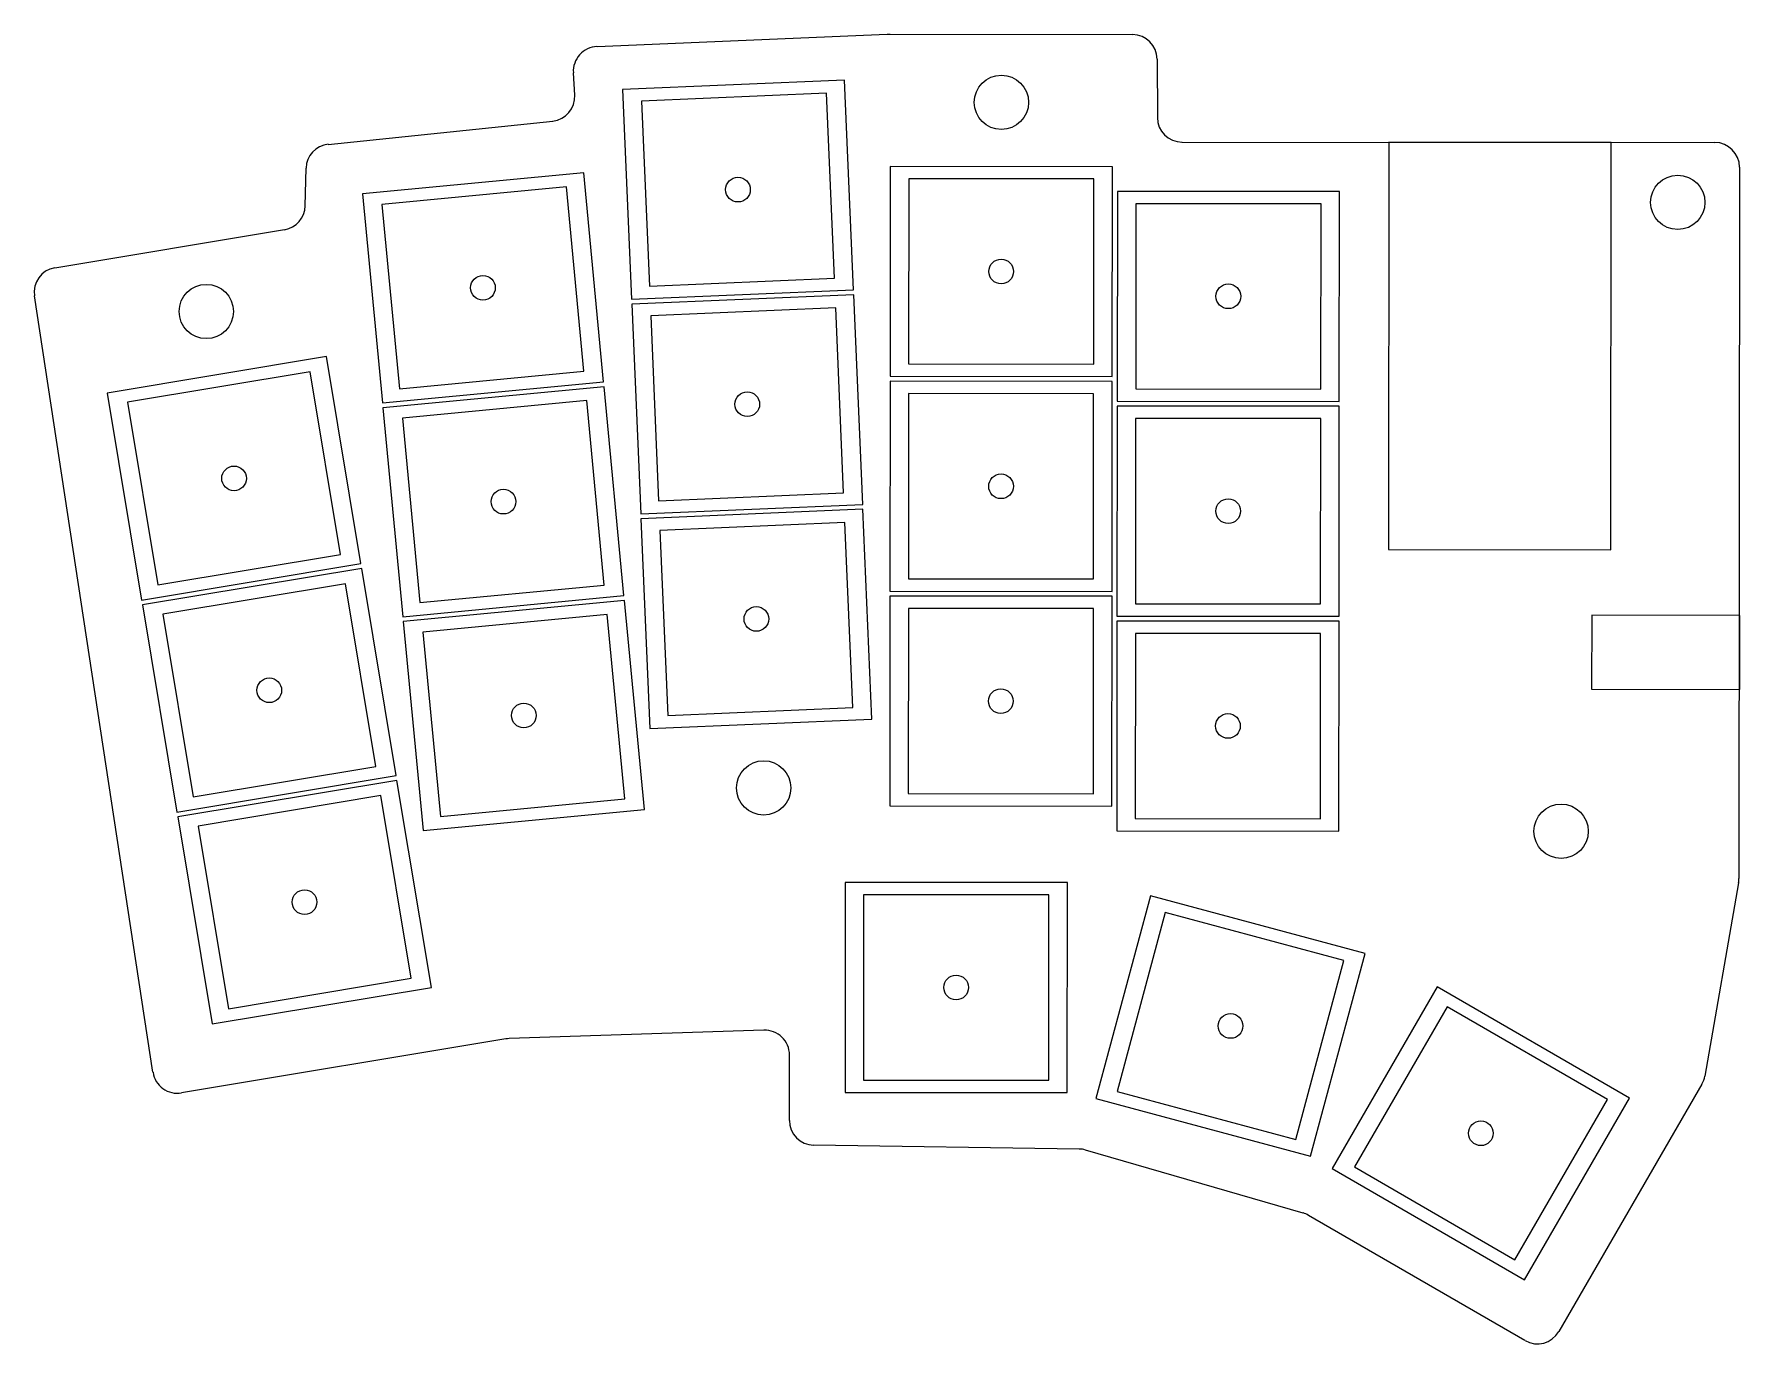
# Model space of a CAD drawing. Header units: millimetres. Extents: x 152 to 290, y -168 to -62.
import ezdxf

# ---------------------------------------------------------------- set-up
doc = ezdxf.new("R2010")
doc.units = ezdxf.units.MM

msp = doc.modelspace()

# ---------------------------------------------------------------- linework, layer by layer
at = {"linetype": 'CONTINUOUS'}
for p, q in [((197.76, -62.91), (221.26, -61.9)), ((221.26, -61.9), (221.52, -61.92)), ((221.52, -61.92), (241.13, -61.94)), ((243.13, -63.93), (243.15, -68.65)), ((195.96, -66.84), (195.85, -65.03)), ((217.81, -65.62), (199.83, -66.39)), ((218.54, -82.61), (217.81, -65.62)), ((199.83, -66.39), (200.55, -83.38)), ((216.36, -66.69), (201.37, -67.33)), ((201.37, -67.33), (202.01, -82.31)), ((217, -81.67), (216.36, -66.69)), ((175.98, -70.83), (194.17, -68.95)), ((245.14, -70.65), (288.31, -70.68)), ((261.91, -70.66), (261.88, -103.66)), ((279.91, -70.67), (261.91, -70.66)), ((279.88, -103.67), (279.91, -70.67)), ((174.12, -75.81), (174.19, -72.77)), ((196.68, -73.13), (178.76, -74.84)), ((198.29, -90.06), (196.68, -73.13)), ((221.51, -72.62), (221.5, -89.62)), ((239.51, -72.64), (221.51, -72.62)), ((239.5, -89.64), (239.51, -72.64)), ((290.31, -72.69), (290.26, -130.3)), ((195.28, -74.27), (180.34, -75.7)), ((196.7, -89.2), (195.28, -74.27)), ((223.01, -73.62), (223, -88.62)), ((238.01, -73.63), (223.01, -73.62)), ((238, -88.63), (238.01, -73.63)), ((178.76, -74.84), (180.37, -91.77)), ((180.34, -75.7), (181.77, -90.63)), ((239.91, -74.64), (239.89, -91.64)), ((257.91, -74.65), (239.91, -74.64)), ((241.41, -75.64), (241.4, -90.64)), ((256.41, -75.65), (241.41, -75.64)), ((256.4, -90.65), (256.41, -75.65)), ((257.89, -91.65), (257.91, -74.65)), ((153.83, -80.84), (172.45, -77.74)), ((200.55, -83.38), (218.54, -82.61)), ((202.01, -82.31), (217, -81.67)), ((161.79, -145.99), (152.19, -83.11)), ((218.56, -83.01), (200.57, -83.78)), ((200.57, -83.78), (201.3, -100.76)), ((217.1, -84.07), (202.11, -84.71)), ((217.74, -99.06), (217.1, -84.07)), ((219.28, -99.99), (218.56, -83.01)), ((202.11, -84.71), (202.75, -99.7)), ((175.84, -88.02), (158.08, -90.98)), ((178.63, -104.79), (175.84, -88.02)), ((174.52, -89.26), (159.73, -91.72)), ((176.99, -104.05), (174.52, -89.26)), ((181.77, -90.63), (196.7, -89.2)), ((221.5, -89.62), (239.5, -89.64)), ((223, -88.62), (238, -88.63)), ((158.08, -90.98), (160.87, -107.75)), ((180.37, -91.77), (198.29, -90.06)), ((198.33, -90.46), (180.41, -92.17)), ((199.94, -107.38), (198.33, -90.46)), ((221.5, -90.02), (221.48, -107.02)), ((239.5, -90.04), (221.5, -90.02)), ((222.99, -91.02), (222.98, -106.02)), ((237.99, -91.03), (222.99, -91.02)), ((237.98, -106.03), (237.99, -91.03)), ((239.48, -107.04), (239.5, -90.04)), ((241.4, -90.64), (256.4, -90.65)), ((159.73, -91.72), (162.19, -106.52)), ((180.41, -92.17), (182.02, -109.09)), ((196.93, -91.59), (182, -93.02)), ((198.35, -106.53), (196.93, -91.59)), ((239.89, -92.04), (239.88, -109.04)), ((239.89, -91.64), (257.89, -91.65)), ((257.89, -92.05), (239.89, -92.04)), ((257.88, -109.05), (257.89, -92.05)), ((182, -93.02), (183.42, -107.95)), ((241.39, -93.04), (241.38, -108.04)), ((256.39, -93.05), (241.39, -93.04)), ((256.38, -108.05), (256.39, -93.05)), ((202.75, -99.7), (217.74, -99.06)), ((201.3, -100.76), (219.28, -99.99)), ((219.3, -100.39), (201.32, -101.16)), ((220.03, -117.38), (219.3, -100.39)), ((201.32, -101.16), (202.04, -118.15)), ((217.84, -101.45), (202.86, -102.1)), ((202.86, -102.1), (203.5, -117.08)), ((218.48, -116.44), (217.84, -101.45)), ((160.87, -107.75), (178.63, -104.79)), ((162.19, -106.52), (176.99, -104.05)), ((261.88, -103.66), (279.88, -103.67)), ((178.7, -105.19), (160.94, -108.14)), ((181.49, -121.96), (178.7, -105.19)), ((222.98, -106.02), (237.98, -106.03)), ((177.38, -106.42), (162.58, -108.88)), ((179.84, -121.22), (177.38, -106.42)), ((182.02, -109.09), (199.94, -107.38)), ((199.98, -107.78), (182.06, -109.49)), ((183.42, -107.95), (198.35, -106.53)), ((201.6, -124.7), (199.98, -107.78)), ((221.48, -107.42), (221.47, -124.42)), ((221.48, -107.02), (239.48, -107.04)), ((239.48, -107.44), (221.48, -107.42)), ((239.47, -124.44), (239.48, -107.44)), ((160.94, -108.14), (163.73, -124.91)), ((162.58, -108.88), (165.05, -123.68)), ((198.58, -108.91), (183.65, -110.34)), ((200.01, -123.85), (198.58, -108.91)), ((222.98, -108.42), (222.97, -123.42)), ((237.98, -108.43), (222.98, -108.42)), ((237.97, -123.43), (237.98, -108.43)), ((239.88, -109.04), (257.88, -109.05)), ((241.38, -108.04), (256.38, -108.05)), ((278.34, -108.97), (278.33, -114.97)), ((290.34, -108.98), (278.34, -108.97)), ((290.33, -114.98), (290.34, -108.98)), ((182.06, -109.49), (183.68, -126.41)), ((183.65, -110.34), (185.07, -125.27)), ((239.88, -109.44), (239.86, -126.44)), ((257.88, -109.45), (239.88, -109.44)), ((241.38, -110.44), (241.36, -125.44)), ((256.38, -110.45), (241.38, -110.44)), ((256.36, -125.45), (256.38, -110.45)), ((257.86, -126.45), (257.88, -109.45)), ((278.33, -114.97), (290.33, -114.98)), ((202.04, -118.15), (220.03, -117.38)), ((203.5, -117.08), (218.48, -116.44)), ((165.05, -123.68), (179.84, -121.22)), ((163.73, -124.91), (181.49, -121.96)), ((181.55, -122.35), (163.8, -125.31)), ((184.34, -139.12), (181.55, -122.35)), ((180.24, -123.58), (165.44, -126.05)), ((182.7, -138.38), (180.24, -123.58)), ((185.07, -125.27), (200.01, -123.85)), ((222.97, -123.42), (237.97, -123.43)), ((163.8, -125.31), (166.59, -142.08)), ((183.68, -126.41), (201.6, -124.7)), ((221.47, -124.42), (239.47, -124.44)), ((241.36, -125.44), (256.36, -125.45)), ((165.44, -126.05), (167.9, -140.84)), ((239.86, -126.44), (257.86, -126.45)), ((217.86, -130.62), (217.85, -147.62)), ((235.86, -130.63), (217.86, -130.62)), ((235.85, -147.63), (235.86, -130.63)), ((290.23, -130.65), (287.5, -146.3)), ((219.36, -131.62), (219.35, -146.62)), ((234.36, -131.63), (219.36, -131.62)), ((234.35, -146.63), (234.36, -131.63)), ((242.6, -131.7), (238.18, -148.11)), ((259.98, -136.37), (242.6, -131.7)), ((243.78, -133.05), (239.89, -147.54)), ((258.27, -136.95), (243.78, -133.05)), ((255.56, -152.79), (259.98, -136.37)), ((254.37, -151.43), (258.27, -136.95)), ((166.59, -142.08), (184.34, -139.12)), ((167.9, -140.84), (182.7, -138.38)), ((265.83, -139.06), (257.32, -153.78)), ((281.41, -148.08), (265.83, -139.06)), ((266.63, -140.68), (259.12, -153.66)), ((279.61, -148.19), (266.63, -140.68)), ((190.38, -143.29), (164.1, -147.66)), ((211.28, -142.58), (190.64, -143.26)), ((213.34, -149.89), (213.35, -144.58)), ((217.85, -147.62), (235.85, -147.63)), ((219.35, -146.62), (234.35, -146.63)), ((239.89, -147.54), (254.37, -151.43)), ((287.26, -146.96), (275.67, -166.99)), ((238.18, -148.11), (255.56, -152.79)), ((272.1, -161.17), (279.61, -148.19)), ((272.9, -162.79), (281.41, -148.08)), ((236.81, -152.21), (215.31, -151.89)), ((254.96, -157.39), (237.34, -152.29)), ((257.32, -153.78), (272.9, -162.79)), ((259.12, -153.66), (272.1, -161.17)), ((272.93, -167.72), (255.4, -157.58))]:
    msp.add_line(p, q, dxfattribs=at)
for centre, radius in [((230.52, -67.43), 2.2), ((209.18, -74.5), 1), ((285.31, -75.53), 2.2), ((230.5, -81.13), 1), ((188.52, -82.45), 1), ((166.11, -84.37), 2.2), ((248.9, -83.14), 1), ((209.93, -91.88), 1), ((168.36, -97.89), 1), ((230.49, -98.53), 1), ((190.18, -99.77), 1), ((248.89, -100.54), 1), ((210.67, -109.27), 1), ((171.21, -115.05), 1), ((230.47, -115.93), 1), ((191.83, -117.09), 1), ((248.87, -117.94), 1), ((211.26, -122.96), 2.2), ((275.86, -126.47), 2.2), ((174.07, -132.21), 1), ((226.85, -139.12), 1), ((249.08, -142.24), 1), ((269.36, -150.93), 1)]:
    msp.add_circle(centre, radius, dxfattribs=at)
for centre, start, end in [((241.13, -63.94), 0.2133, 89.95), ((197.84, -64.91), 92.45, 183.5546), ((193.96, -66.96), 275.8935, 3.5546), ((245.15, -68.65), 180.2133, 269.95), ((176.19, -72.81), 95.8935, 178.6722), ((288.31, -72.68), 359.95, 89.95), ((172.12, -75.77), 279.45, 358.6722), ((154.16, -82.81), 99.45, 188.6872), ((288.26, -130.3), 350.0918, 359.95), ((190.71, -145.26), 91.8864, 99.45), ((211.35, -144.58), 359.95, 91.8864), ((163.77, -145.69), 188.6872, 279.45), ((285.53, -145.96), 329.95, 350.0918), ((215.34, -149.89), 179.95, 269.1469), ((236.78, -154.21), 73.8649, 89.1469), ((254.4, -159.31), 59.95, 73.8649), ((273.94, -165.99), 239.95, 329.95)]:
    msp.add_arc(centre, 2, start, end, dxfattribs=at)

doc.saveas('drawing.dxf')
